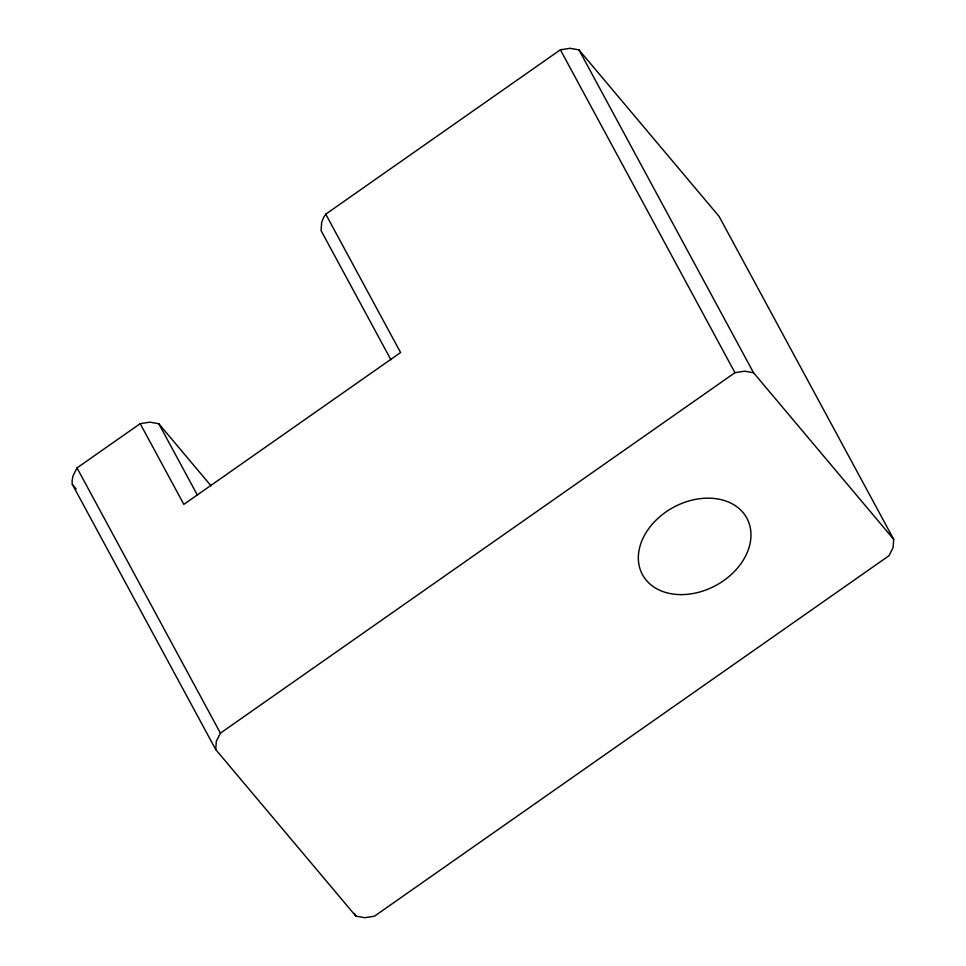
<?xml version="1.0" encoding="UTF-8"?>
<svg xmlns="http://www.w3.org/2000/svg" width="966" height="966" viewBox="0 0 966 966"><rect width="100%" height="100%" fill="white"/><g stroke="black" fill="none" stroke-linecap="round" stroke-linejoin="round"><path stroke-width="1.45" d="M210.986 485.777L158.81 423.76L149.947 422.154L140.203 423.651L77.014 467.918L72.909 476.129L72.076 481.044L72.317 484.352L215.732 749.568L355.838 916.094L364.701 917.7L374.446 916.203L888.986 555.728L893.091 547.529L893.683 539.306L719.102 216.432L578.984 49.906L570.121 48.3L560.377 49.797L325.759 214.162L323.622 217.459L321.654 222.373L321.062 230.596L390.904 359.75M893.683 539.306L753.565 372.791L744.701 371.173L734.957 372.683L220.417 733.146L216.312 741.345L215.732 749.568M72.317 484.352L76.193 488.941M578.984 49.906L753.565 372.791M560.377 49.797L734.957 372.683M325.759 214.162L400.576 352.542L183.842 504.373L140.203 423.651M158.81 423.76L197.438 495.22M354.413 913.438L355.838 916.094M77.014 467.918L220.417 733.146M680.885 594.609A59.349 44.448 -28.4 0 0 748.843 522.546A59.349 44.448 -28.4 0 0 654.248 522.002A59.349 44.448 -28.4 0 0 680.885 594.609"/></g></svg>
